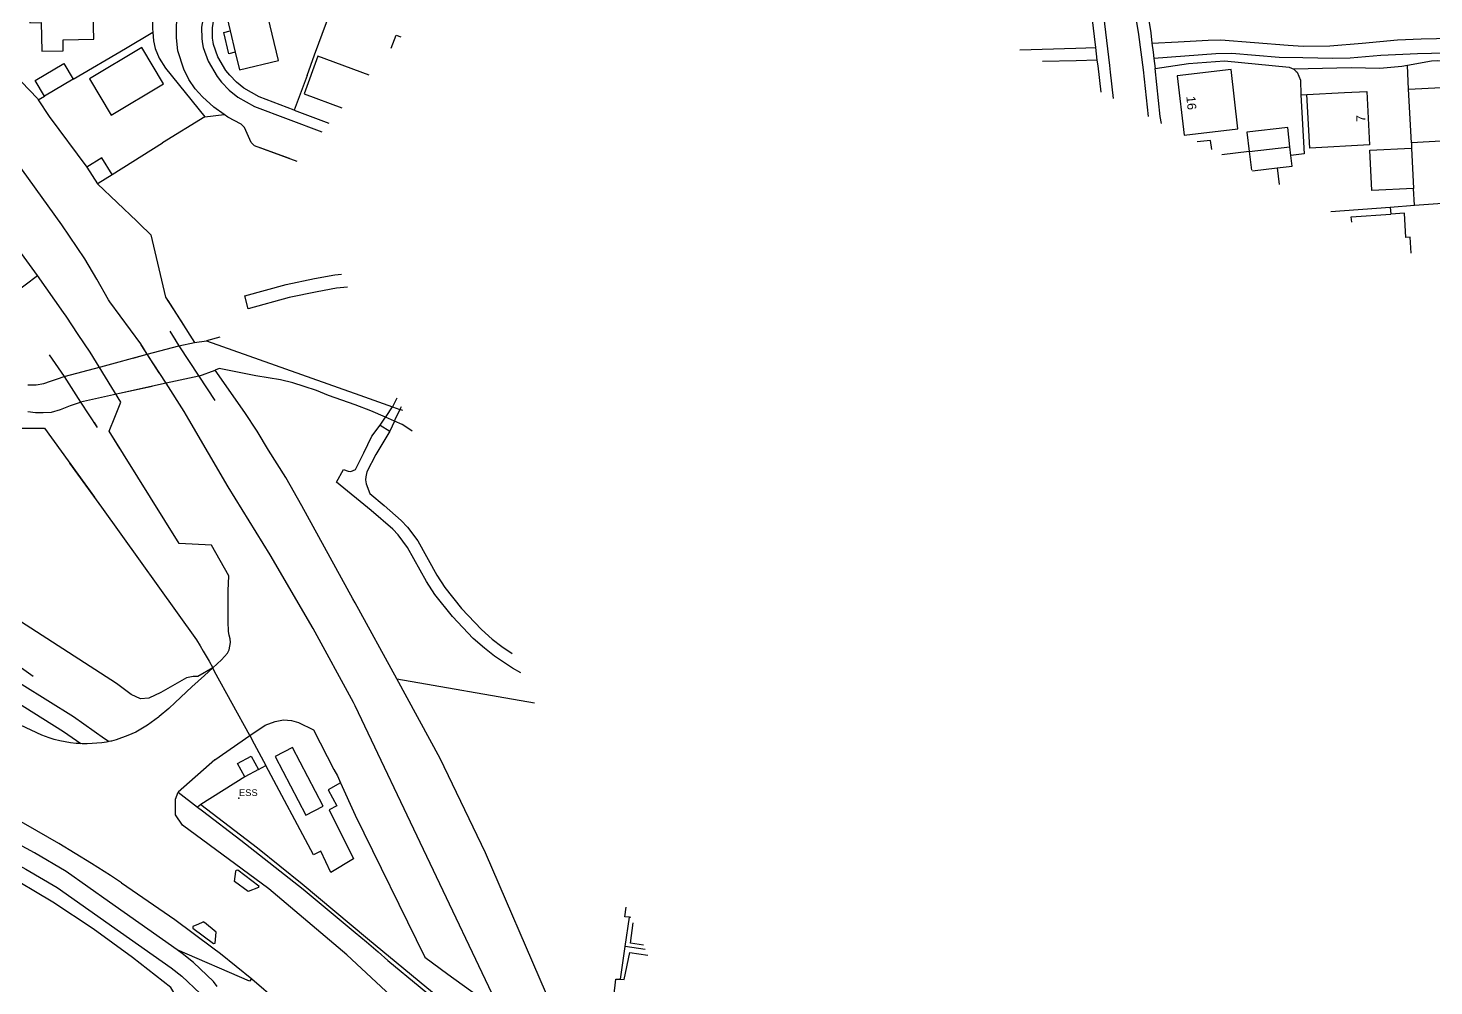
# Model space of a CAD drawing. Header units: millimetres. Extents: x 111502 to 977541, y 8702 to 1044108.
# Drawn here: x 975663.2 to 975899.7, y 475741.9 to 475903 of the extents above; entities that cross this region are included whole.
import ezdxf
from ezdxf.enums import TextEntityAlignment as Align

# ---------------------------------------------------------------- set-up
doc = ezdxf.new("R2010")
doc.units = ezdxf.units.MM
doc.header["$LTSCALE"] = 0.25
doc.layers.add('X HVSS Site Background', color=8, linetype='Continuous')
doc.styles.add('9735F60D-ECB0-4A3A-BEAD-06', font='arial.ttf', dxfattribs={"height": 0.2})
doc.styles.add('OS Master Map$1$Standard', font='txt')

# ---------------------------------------------------------------- blocks, each defined once
blk = doc.blocks.new('OS MAP')
at = {"layer": 'X HVSS Site Background'}
for points in [[(489467.02, 240386.4), (489465.01, 240389.52), (489463.9, 240391.25), (489458.71, 240398.31), (489458.51, 240398.66), (489456.54, 240402.12), (489454.52, 240405.55), (489450.63, 240411.26), (489441.69, 240423.69), (489435.18, 240432.43), (489430.33, 240438.74), (489429.1, 240440.39), (489427.8, 240441.98), (489425.53, 240444.3), (489423.01, 240446.93), (489421.96, 240448.14), (489420.99, 240449.4), (489419.98, 240450.87), (489417.66, 240454.66), (489415.53, 240458.35), (489412.96, 240463.2), (489410.18, 240468.15), (489407.2, 240473.25), (489404.55, 240477.38)], [(489473.09, 240434.18), (489472.02, 240435.75), (489471.16, 240437.44), (489470.17, 240440.56), (489469.9, 240442.73), (489469.95, 240444.92), (489470.4, 240447.71), (489470.79, 240449.11), (489472.2, 240452.33), (489471.73, 240455.52), (489471.93, 240456.26), (489474.92, 240460.41), (489475.56, 240460.8), (489478.47, 240461.27), (489484.45, 240469.69)], [(489488.46, 240467.64), (489478.31, 240453.6), (489477.17, 240452.31), (489476.19, 240450.9), (489474.83, 240447.94), (489474.56, 240446.99), (489474.15, 240444.55), (489474.17, 240442.57), (489474.28, 240441.7), (489474.41, 240441.1), (489475.24, 240438.78), (489476.76, 240436.23), (489477.52, 240435.26), (489478.81, 240433.92), (489480.25, 240432.75), (489483.04, 240431.17), (489494.36, 240426.91)], [(489489.74, 240430.58), (489483.81, 240432.82), (489481.27, 240434.25), (489480.03, 240435.26), (489478.89, 240436.45), (489478.25, 240437.26), (489476.88, 240439.55), (489476.16, 240441.59), (489476.07, 240442.01), (489475.98, 240442.7), (489475.96, 240444.4), (489476.33, 240446.59), (489476.53, 240447.31), (489477.77, 240450), (489478.59, 240451.19), (489479.72, 240452.46), (489482.62, 240456.48)], [(489435.16, 240448.39), (489433.21, 240445.7), (489438.44, 240440.86), (489446.52, 240432.51), (489446.67, 240432.28)], [(489445.17, 240448.55), (489445.24, 240445.28), (489447.16, 240445.32), (489447.26, 240440.49), (489450.87, 240440.56), (489450.83, 240442.38), (489456.01, 240442.48), (489455.87, 240448.77)], [(489465.92, 240448.98), (489465.87, 240444.27), (489465.92, 240443.67)], [(489479.82, 240440.3), (489480.53, 240437.36), (489487.08, 240438.92), (489484.61, 240449.22), (489478.06, 240447.65), (489478.96, 240443.91)], [(489491.89, 240436.4), (489493.17, 240439.86), (489496.47, 240448.79)], [(489461.32, 240440.94), (489465.92, 240443.67)], [(489465.92, 240443.67), (489466.04, 240442.24), (489466.36, 240440.96), (489467.02, 240439.32), (489468.09, 240437.61), (489474.71, 240429.45)], [(489479.82, 240440.3), (489478.75, 240440.04), (489477.89, 240443.65), (489478.96, 240443.91)], [(489478.96, 240443.91), (489479.82, 240440.3)], [(489506.07, 240440.99), (489506.9, 240443.2), (489507.67, 240442.91)], [(489452.56, 240435.76), (489461.32, 240440.94)], [(489458.96, 240429.74), (489467.72, 240434.99), (489464.07, 240441.08), (489455.3, 240435.83), (489458.96, 240429.74)], [(489447.73, 240432.91), (489446.16, 240435.58), (489450.98, 240438.42), (489452.56, 240435.76)], [(489502.32, 240436.48), (489493.72, 240439.66), (489491.38, 240433.33), (489497.74, 240430.98)], [(489491.89, 240436.4), (489489.74, 240430.58)], [(489446.54, 240402.79), (489441.3, 240409.91), (489423.67, 240433.87)], [(489452.56, 240435.76), (489447.73, 240432.91)], [(489477.93, 240429.84), (489476.19, 240431.07), (489474.3, 240432.8), (489473.09, 240434.18)], [(489446.67, 240432.28), (489447.73, 240432.91)], [(489446.67, 240432.28), (489448.49, 240429.5), (489454.86, 240420.99)], [(489474.71, 240429.45), (489467.56, 240425.1)], [(489474.71, 240429.45), (489477.93, 240429.84)], [(489490.24, 240421.96), (489483.06, 240424.58), (489482.51, 240425.14), (489481.36, 240427.65), (489480.81, 240428.21), (489478.54, 240429.4), (489477.93, 240429.84)], [(489489.74, 240430.58), (489495.58, 240428.38)], [(489459.1, 240419.77), (489467.56, 240425.1)], [(489488.96, 240422.43), (489483.99, 240424.24)], [(489459.1, 240419.77), (489457.34, 240422.55), (489454.86, 240420.99)], [(489454.86, 240420.99), (489456.62, 240418.2)], [(489456.62, 240418.2), (489456.76, 240418.29), (489459.1, 240419.77)], [(489456.62, 240418.2), (489463.25, 240411.91)], [(489463.25, 240411.91), (489463.72, 240411.44), (489465.6, 240409.6), (489468.1, 240399.1), (489471.14, 240394.33)], [(489444.9, 240384.4), (489446.3, 240384.4), (489447.6, 240384.6), (489448.7, 240385), (489449.9, 240385.4), (489451, 240385.75)], [(489413.25, 240404.9), (489413.9, 240400.7), (489415.2, 240400), (489416.6, 240399.2), (489418.7, 240397.7), (489420.59, 240396.09), (489420.7, 240396), (489422.6, 240394.3), (489424.4, 240392.5), (489428.3, 240387.8), (489432.2, 240384.1), (489436.1, 240380.1), (489437.3, 240379.1), (489438.7, 240378.3), (489440.2, 240377.6), (489441.9, 240377.2), (489443.5, 240377.1), (489447.7, 240377.1), (489456.11, 240365.46)], [(489444.9, 240379.9), (489446.2, 240379.7), (489447.5, 240379.7), (489448.9, 240379.8), (489450.4, 240380.2), (489452.1, 240380.9), (489453.75, 240381.45)], [(489498.69, 240400.79), (489496.84, 240400.66), (489493.57, 240400.04), (489488.89, 240399.08), (489482, 240397.17), (489481.4, 240399.33), (489488.37, 240401.27), (489493.14, 240402.24), (489496.55, 240402.89), (489497.71, 240402.98)], [(489442.4, 240399.62), (489446.54, 240402.79)], [(489460.39, 240373.69), (489458.58, 240376.59), (489459.55, 240378.95), (489460.58, 240381.47), (489455.4, 240389.85), (489453.4, 240392.85), (489451.35, 240395.93), (489450.94, 240396.55), (489446.54, 240402.79)], [(489468.46, 240398.54), (489472.95, 240391.5)], [(489497.53, 240317.44), (489500, 240312), (489511.69, 240288.1), (489515.59, 240285.25), (489520.77, 240281.51), (489524.08, 240279.7), (489500, 240330.4), (489499.68, 240330.98), (489492.9, 240343.4), (489485.7, 240355.8), (489478.6, 240367.2), (489472, 240378.55), (489471.2, 240379.9), (489468.16, 240384.63), (489465.01, 240389.52), (489463.98, 240391.13)], [(489468.8, 240393.4), (489469.81, 240391.76)], [(489468.8, 240393.4), (489470.3, 240390.95)], [(489470.3, 240390.95), (489472.95, 240391.5)], [(489472.95, 240391.5), (489474.95, 240391.75)], [(489477.2, 240392.4), (489474.95, 240391.75)], [(489474.95, 240391.75), (489499.8, 240383), (489500, 240382.9), (489506.29, 240380.67)], [(489448.5, 240389.4), (489451, 240385.75)], [(489451, 240385.75), (489457.18, 240387.42), (489465.01, 240389.52), (489469.23, 240390.66)], [(489462.61, 240388.88), (489465.01, 240389.52), (489470.3, 240390.95)], [(489470.3, 240390.95), (489473.7, 240385.85)], [(489473.7, 240385.85), (489476.45, 240386.85)], [(489505.1, 240378.92), (489502.6, 240380), (489500, 240381), (489495.5, 240382.6), (489493.5, 240383.4), (489491.4, 240384.1), (489489.5, 240384.7), (489487.4, 240385.2), (489483.3, 240385.9), (489477.1, 240387.1), (489476.45, 240386.85)], [(489506.98, 240334.94), (489500, 240347.7), (489499.6, 240348.4), (489491, 240364), (489488.3, 240368.8), (489485.4, 240373.4), (489483.5, 240376.6), (489481.4, 240379.7), (489476.45, 240386.85)], [(489451, 240385.75), (489453.75, 240381.45)], [(489465.82, 240384.11), (489460.33, 240382.9), (489453.75, 240381.45)], [(489473.7, 240385.85), (489468.16, 240384.63), (489460.33, 240382.9), (489458.8, 240382.56)], [(489473.7, 240385.85), (489476.35, 240381.75)], [(489476.02, 240336.78), (489477.49, 240338.11), (489478.51, 240339.27), (489478.76, 240339.83), (489478.92, 240340.42), (489479.02, 240341.03), (489478.97, 240341.65), (489478.8, 240342.27), (489478.68, 240342.9), (489478.63, 240344.6), (489478.61, 240346.3), (489478.6, 240348.01), (489478.62, 240349.71), (489478.71, 240352.25), (489475.82, 240357.42), (489470.37, 240357.7), (489458.58, 240376.59), (489459.55, 240378.95), (489460.58, 240381.47), (489459.34, 240383.47)], [(489506.29, 240380.67), (489506.35, 240380.76), (489507.06, 240382.2)], [(489453.75, 240381.45), (489456.6, 240377.2)], [(489505.1, 240378.92), (489505.18, 240379.04), (489506.29, 240380.67)], [(489506.29, 240380.67), (489507.51, 240380.23)], [(489507.51, 240380.23), (489506.69, 240378.48), (489506.59, 240378.28)], [(489507.74, 240380.68), (489507.68, 240380.58), (489507.51, 240380.23)], [(489508.03, 240380.05), (489507.51, 240380.23)], [(489456.05, 240378.02), (489456.6, 240377.2)], [(489527.88, 240335.92), (489526.45, 240336.7), (489523.46, 240338.74), (489521.76, 240340.07), (489519.86, 240341.74), (489516.37, 240345.42), (489513.41, 240349.11), (489511.98, 240351.3), (489508.82, 240357.03), (489507.22, 240359.14), (489506.32, 240360.09), (489502.69, 240363.27), (489496.87, 240368.02), (489498.05, 240370.12), (489498.8, 240369.83), (489499.26, 240369.8), (489500.07, 240370.16), (489501.43, 240372.92), (489502.79, 240375.76), (489504.21, 240377.61)], [(489504.21, 240377.61), (489505.1, 240378.92)], [(489504.21, 240377.61), (489505.8, 240376.58)], [(489506.59, 240378.28), (489505.1, 240378.92)], [(489506.59, 240378.28), (489505.8, 240376.58)], [(489509.6, 240376.56), (489509.56, 240376.59), (489509.21, 240376.88), (489507.91, 240377.71), (489506.59, 240378.28)], [(489505.8, 240376.58), (489503.46, 240372.65), (489501.95, 240369.74), (489501.76, 240368.92), (489501.75, 240368.38), (489501.84, 240367.73), (489502.46, 240366.09), (489504.84, 240364.09), (489507.73, 240361.56), (489508.77, 240360.45), (489510.53, 240358.14), (489513.72, 240352.35), (489515.06, 240350.3), (489517.9, 240346.76), (489521.27, 240343.21), (489523.06, 240341.63), (489524.65, 240340.38), (489526.42, 240339.18)], [(489451.94, 240371.22), (489457.3, 240363.8), (489473.3, 240341.5), (489473.9, 240340.5), (489474.4, 240339.6), (489475.4, 240337.9), (489476.02, 240336.78)], [(489476.02, 240336.78), (489473.54, 240335.35), (489472.75, 240335.35), (489471.62, 240335.11), (489467.29, 240332.66), (489465.28, 240331.69), (489463.87, 240331.57), (489462.31, 240332.32), (489459.84, 240334.17), (489443.65, 240344.55), (489437.9, 240347.99)], [(489434.57, 240342.49), (489438.89, 240340.26), (489445.83, 240335.4)], [(489433.06, 240339.99), (489435.32, 240338.85), (489443.97, 240333.99), (489452.58, 240328.61), (489457.82, 240324.92), (489458.58, 240324.39)], [(489431.49, 240337.39), (489433.9, 240336.18), (489442.43, 240331.39), (489450.91, 240326.1), (489453.83, 240324.04)], [(489476.02, 240336.78), (489474.63, 240335.52), (489472.52, 240333.6), (489469.68, 240330.94), (489468.65, 240329.95)], [(489482.24, 240325.38), (489476.34, 240336.16), (489476.15, 240336.55), (489476.02, 240336.78)], [(489453.83, 240324.04), (489453.03, 240324.08), (489452.1, 240324.19), (489451.18, 240324.33), (489450.27, 240324.52), (489449.37, 240324.75), (489448.48, 240325.02), (489447.27, 240325.44), (489443.68, 240327.16), (489429.9, 240334.33), (489429.69, 240334.42)], [(489506.98, 240334.94), (489530.15, 240330.88)], [(489544.38, 240256.83), (489532.2, 240281.9), (489521.9, 240305.7), (489514.3, 240321.55), (489506.98, 240334.94)], [(489468.65, 240329.95), (489467, 240328.58), (489466.9, 240328.5), (489465.05, 240327.15), (489463.1, 240325.95), (489463.09, 240325.94), (489461.71, 240325.38), (489459.77, 240324.65), (489458.97, 240324.47), (489458.87, 240324.45), (489458.58, 240324.39)], [(489482.24, 240325.38), (489484.82, 240327.16), (489486.51, 240327.77), (489487.91, 240328.04), (489489.27, 240327.93), (489490.48, 240327.57), (489492.99, 240326.38), (489496.4, 240319.7), (489497, 240318.6), (489497.53, 240317.44)], [(489476.4, 240321.3), (489482.24, 240325.38)], [(489482.24, 240325.38), (489483, 240324), (489484.95, 240320.37)], [(489458.58, 240324.39), (489458.16, 240324.31), (489457.35, 240324.19), (489456.54, 240324.1), (489455.72, 240324.04), (489454.9, 240324.02), (489454.07, 240324.02), (489453.83, 240324.04)], [(489486.52, 240321.85), (489491.69, 240312), (489494.59, 240313.53), (489489.43, 240323.37), (489486.52, 240321.85)], [(489460.66, 240300.6), (489458.8, 240301.85), (489455.6, 240303.9), (489450.1, 240307.25), (489444.55, 240310.45), (489438.9, 240313.5), (489438.55, 240313.65), (489432.35, 240316.75), (489426.65, 240319.35), (489421.86, 240321.45)], [(489476.4, 240321.3), (489470.19, 240315.86)], [(489481.43, 240318.44), (489480.21, 240320.7), (489482.49, 240321.92), (489483.71, 240319.66)], [(489483.71, 240319.66), (489484.95, 240320.37)], [(489497.53, 240317.44), (489495.45, 240316.24), (489496.93, 240313.59), (489495.63, 240312.92), (489499.69, 240304.66), (489495.88, 240302.39), (489494.2, 240305.94), (489492.97, 240305.31), (489484.95, 240320.37)], [(489470.01, 240289.35), (489458.65, 240297.39), (489451.35, 240302.55), (489446.05, 240305.65), (489440.65, 240308.6), (489435.2, 240311.4), (489434.4, 240311.8), (489428.7, 240314.5), (489422.9, 240317.1), (489419.96, 240318.31)], [(489481.43, 240318.44), (489474.01, 240313.78)], [(489483.71, 240319.66), (489481.43, 240318.44)], [(489418.33, 240315.62), (489421.8, 240314.2), (489427.55, 240311.65), (489433.2, 240308.95), (489433.85, 240308.65), (489439.25, 240305.85), (489444.6, 240302.9), (489449.85, 240299.85), (489460.5, 240292.32), (489469.03, 240286.36), (489470.81, 240284.93), (489473.9, 240282.03), (489475.07, 240280.52), (489476.87, 240277.38), (489477.52, 240275.59), (489477.96, 240273.73), (489478.16, 240271.21), (489478.23, 240270.31), (489478.23, 240268.97)], [(489545.32, 240250.52), (489518.35, 240273.05), (489517.61, 240273.27), (489515.69, 240273.02), (489515.03, 240273.34), (489510.94, 240277.02), (489498.6, 240288.53), (489485.47, 240299.6), (489470.94, 240310.3), (489469.74, 240312.06), (489469.74, 240312.52), (489469.73, 240314.69), (489470.19, 240315.86)], [(489470.19, 240315.86), (489473.48, 240313.35)], [(489474.04, 240269.94), (489472.26, 240277.49), (489468.97, 240283.05), (489462.55, 240288.09), (489455.92, 240292.87), (489449.11, 240297.37), (489440.67, 240302.43), (489432.4, 240306.85), (489423.93, 240310.87), (489417.13, 240313.63)], [(489474.01, 240313.78), (489473.48, 240313.35)], [(489473.48, 240313.35), (489474.28, 240312.75), (489480.77, 240307.81), (489491.24, 240299.56), (489500, 240292.3), (489501.89, 240290.73), (489503.87, 240289.02), (489505.5, 240287.54), (489516.35, 240278.58), (489517.89, 240277.31), (489518.59, 240276.92), (489519.91, 240276.15), (489522.27, 240274.36), (489524.21, 240272.74), (489532.74, 240265.65), (489542.5, 240257.49), (489545.3, 240255.15), (489546.1, 240254.47), (489546.9, 240253.8), (489547.72, 240253.04), (489548.45, 240252.29), (489549.67, 240250.9), (489552.03, 240248.9)], [(489474.01, 240313.78), (489483.53, 240306.54), (489491.06, 240300.44), (489499.33, 240293.55), (489502.04, 240291.29), (489515.6, 240280.11), (489517.19, 240278.8), (489525.14, 240273.19), (489541.79, 240259.03), (489544.38, 240256.83)], [(489480.23, 240302.82), (489483.79, 240300.12), (489483.77, 240300.05), (489483.75, 240299.94), (489483.73, 240299.83), (489481.99, 240299.15), (489479.71, 240300.86), (489479.91, 240302.55), (489479.94, 240302.75), (489480, 240302.77), (489480.23, 240302.82)], [(489460.66, 240300.6), (489469.66, 240294.44), (489476.02, 240289.72), (489477.35, 240288.74), (489482.61, 240284.51)], [(489546.14, 240294.83), (489545.38, 240294.93), (489545.6, 240296.55)], [(489545.43, 240289.93), (489546.14, 240294.83)], [(489546.39, 240294.79), (489546.14, 240294.83)], [(489472.69, 240292.98), (489476.17, 240290.4), (489476.43, 240290.46), (489476.6, 240292.33), (489474.62, 240293.93), (489474.59, 240293.96), (489474.45, 240294.07), (489474.26, 240293.98), (489473.61, 240293.7), (489472.69, 240293.3), (489472.69, 240293.26), (489472.69, 240292.98)], [(489548.48, 240290.15), (489546.34, 240290.48), (489546.79, 240293.91)], [(489544.62, 240284.41), (489545.43, 240289.93)], [(489548.81, 240289.41), (489545.43, 240289.93)], [(489482.61, 240284.51), (489482.56, 240284.46), (489482.22, 240284.08), (489470.01, 240289.35)], [(489476.79, 240283.19), (489476.13, 240284.05), (489472.76, 240287.21), (489470.87, 240288.74), (489470.01, 240289.35)], [(489544.62, 240284.41), (489545.26, 240284.39), (489546.19, 240288.93), (489549.23, 240288.49)], [(489482.61, 240284.51), (489487.03, 240280.65), (489488.87, 240279.05), (489491.19, 240277.03), (489491.57, 240276.65), (489503.27, 240265.15), (489506.1, 240262.28), (489516.22, 240252.04), (489523.67, 240244.99)], [(489556.72, 240271.84), (489543.95, 240273.57), (489544.59, 240278.44), (489543.18, 240278.5), (489543.87, 240284.44), (489544.62, 240284.41)]]:
    blk.add_lwpolyline(points, dxfattribs=at)
at = {"layer": 'X HVSS Site Background', "flags": 128}
for points in [[(489624.6, 240441.11), (489624.01, 240446.18)], [(489634.06, 240441.81), (489638.45, 240442.05), (489638.45, 240442.05), (489643.5, 240442.33), (489643.5, 240442.33), (489645.65, 240442.4), (489645.65, 240442.4), (489657, 240441.48), (489657, 240441.48), (489659.51, 240441.35), (489659.51, 240441.35), (489664.01, 240441.4), (489664.01, 240441.4), (489669.45, 240441.81), (489669.45, 240441.81), (489675.37, 240442.4), (489675.37, 240442.4), (489679.36, 240442.54), (489679.36, 240442.54), (489689.66, 240442.8)], [(489631.4, 240457.17), (489631.03, 240456.06), (489631.03, 240456.06), (489632.87, 240449.55), (489632.87, 240449.55), (489633.41, 240446.2), (489633.41, 240446.2), (489633.67, 240444.62), (489633.67, 240444.62), (489633.84, 240443.56), (489633.84, 240443.56), (489634.06, 240441.81)], [(489633.46, 240429.49), (489632.61, 240437.36), (489632.61, 240437.36), (489631.87, 240443.28), (489631.87, 240443.28), (489630.92, 240449.12), (489630.92, 240449.12), (489629.74, 240453.3)], [(489627.58, 240432.54), (489627.06, 240436.97), (489627.06, 240436.97), (489626.94, 240438.07), (489626.94, 240438.07), (489625.96, 240446.5), (489625.96, 240446.5), (489625.06, 240450.74), (489625.06, 240450.74), (489624.72, 240451.75)], [(489611.8, 240440.74), (489621.25, 240441.01), (489621.25, 240441.01), (489624.6, 240441.11)], [(489624.85, 240438.96), (489624.6, 240441.11)], [(489634.06, 240441.81), (489634.25, 240440.3), (489634.25, 240440.3), (489634.38, 240439.26)], [(489690.64, 240440.31), (489678.73, 240440.06), (489678.73, 240440.06), (489672.59, 240439.78), (489672.59, 240439.78), (489667.42, 240439.3), (489667.42, 240439.3), (489664.48, 240439.27), (489664.48, 240439.27), (489659.43, 240439.34), (489659.43, 240439.34), (489655.44, 240439.4), (489655.44, 240439.4), (489647.49, 240440.07), (489647.49, 240440.07), (489644.79, 240440.04), (489644.79, 240440.04), (489634.38, 240439.26)], [(489624.85, 240438.96), (489621.29, 240438.88), (489621.29, 240438.88), (489615.64, 240438.74)], [(489625.5, 240433.62), (489624.99, 240438.01), (489624.99, 240438.01), (489624.85, 240438.96)], [(489634.38, 240439.26), (489634.59, 240437.58)], [(489634.59, 240437.58), (489640.2, 240438.41)], [(489640.2, 240438.41), (489646.24, 240438.86), (489646.24, 240438.86), (489657.14, 240437.81), (489657.14, 240437.81), (489657.9, 240437.45)], [(489693.34, 240438.39), (489690.57, 240438.38), (489690.57, 240438.38), (489687.02, 240438.8), (489687.02, 240438.8), (489682.02, 240438.88), (489682.02, 240438.88), (489681.09, 240438.82), (489681.09, 240438.82), (489677.03, 240438.07)], [(489635.65, 240428.35), (489635.46, 240429.48), (489635.46, 240429.48), (489634.59, 240437.58)], [(489638.32, 240436.32), (489639.49, 240426.36), (489639.49, 240426.36), (489648.53, 240427.42), (489648.53, 240427.42), (489647.37, 240437.38), (489647.37, 240437.38), (489638.32, 240436.32)], [(489677.03, 240438.07), (489676.1, 240437.9), (489676.1, 240437.9), (489672.42, 240437.55), (489672.42, 240437.55), (489667.56, 240437.69), (489667.56, 240437.69), (489657.9, 240437.45)], [(489657.9, 240437.45), (489658.33, 240437.08), (489658.33, 240437.08), (489658.46, 240436.94), (489658.46, 240436.94), (489659.06, 240435.6), (489659.06, 240435.6), (489659.13, 240433.13)], [(489677.24, 240434.08), (489677.03, 240438.07)], [(489660.14, 240433.18), (489666.45, 240433.51), (489666.45, 240433.51), (489670.21, 240433.71), (489670.21, 240433.71), (489670.68, 240424.72), (489670.68, 240424.72), (489660.61, 240424.19), (489660.61, 240424.19), (489660.14, 240433.18)], [(489677.24, 240434.08), (489687.21, 240434.61), (489687.21, 240434.61), (489687.68, 240425.62), (489687.68, 240425.62), (489677.71, 240425.09)], [(489677.71, 240425.09), (489677.24, 240434.08)], [(489659.13, 240433.13), (489659.65, 240423.22), (489659.65, 240423.22), (489657.44, 240422.96)], [(489659.13, 240433.13), (489660.14, 240433.18)], [(489657.27, 240424.4), (489656.89, 240427.65), (489656.89, 240427.65), (489650.04, 240426.85), (489650.04, 240426.85), (489650.42, 240423.6)], [(489644.11, 240423.95), (489643.93, 240425.45), (489643.93, 240425.45), (489641.68, 240425.22)], [(489650.42, 240423.6), (489657.27, 240424.4)], [(489657.44, 240422.96), (489657.27, 240424.4)], [(489677.71, 240425.09), (489677.75, 240424.18)], [(489650.42, 240423.6), (489645.82, 240423.06)], [(489650.42, 240423.6), (489650.78, 240420.48)], [(489655.14, 240420.86), (489657.65, 240421.16), (489657.65, 240421.16), (489657.44, 240422.96)], [(489678.09, 240417.37), (489671.06, 240417.03), (489671.06, 240417.03), (489670.72, 240423.84), (489670.72, 240423.84), (489677.75, 240424.18)], [(489677.75, 240424.18), (489678.09, 240417.37)], [(489650.99, 240420.38), (489655.14, 240420.86)], [(489655.14, 240420.86), (489655.46, 240418.06)], [(489678.22, 240414.58), (489678.09, 240417.37)], [(489678.22, 240414.58), (489683.7, 240414.99)], [(489664.16, 240413.54), (489674.15, 240414.28)], [(489667.67, 240411.71), (489667.6, 240412.64), (489667.6, 240412.64), (489674.23, 240413.1)], [(489674.15, 240414.28), (489678.22, 240414.58)], [(489674.15, 240414.28), (489674.23, 240413.1)], [(489677.66, 240406.52), (489677.48, 240409.21), (489677.48, 240409.21), (489676.8, 240409.17), (489676.8, 240409.17), (489676.53, 240413.25), (489676.53, 240413.25), (489674.23, 240413.1)]]:
    blk.add_lwpolyline(points, dxfattribs=at)
at = {"layer": 'X HVSS Site Background'}
blk.add_point((489480.44, 240314.89), dxfattribs=at)
at = {"layer": 'X HVSS Site Background', "style": '9735F60D-ECB0-4A3A-BEAD-06'}
blk.add_text('ESS', height=1.125, dxfattribs=at).set_placement((489480.44, 240314.89), align=Align.BOTTOM_LEFT)
at = {"layer": 'X HVSS Site Background', "char_height": 1.5, "style": 'OS Master Map$1$Standard'}
for s, insert, attachment_point, rotation in [('{\\farial|b0|i0|c0|p34;16}', (489639.93, 240431.7), 8, 275.5), ('{\\farial|b0|i0|c0|p34;7}', (489669.95, 240428.6), 7, 91.7)]:
    blk.add_mtext(s, dxfattribs=dict(at, insert=insert, attachment_point=attachment_point, rotation=rotation))

msp = doc.modelspace()

# ---------------------------------------------------------------- block references
at = {"lineweight": 0}
msp.add_blockref('OS MAP', (486218.2, 235458.61), dxfattribs=at)

doc.saveas('drawing.dxf')
